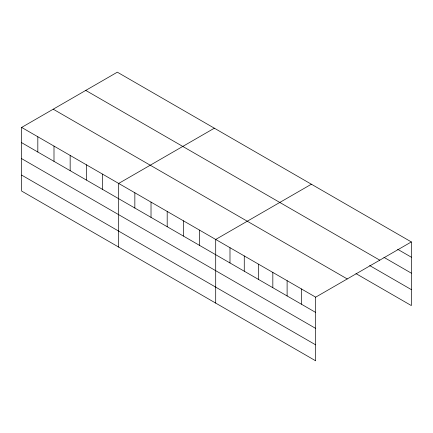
<?xml version="1.0" encoding="UTF-8"?>
<svg xmlns="http://www.w3.org/2000/svg" width="433" height="433" viewBox="0 0 433 433"><rect width="100%" height="100%" fill="white"/><g stroke="black" fill="none" stroke-linecap="round" stroke-linejoin="round"><path stroke-width="0.65" d="M21.65 127.421L315.673 297.173L315.673 360.819L21.65 191.067L21.65 127.421L117.327 72.181L411.35 241.933L411.35 305.579L355.937 273.591M214.351 128.2L118.68 183.44L118.68 247.086M311.381 184.22L215.704 239.454L215.704 303.1M315.673 297.173L411.35 241.933M397.64 249.284L411.35 257.202M383.93 257.337L411.35 273.163M85.75 90.41L379.779 260.163M369.647 265.537L411.35 289.617M53.221 109.192L347.25 278.944M21.65 142.684L315.673 312.437M21.65 158.651L315.673 328.403M21.65 175.1L315.673 344.852M301.395 288.93L301.395 304.193M287.111 280.681L287.111 295.945M272.833 272.438L272.833 287.701M258.55 264.19L258.55 279.458M244.266 255.946L244.266 271.21M229.988 247.703L229.988 262.966M199.537 230.118L199.537 245.387M183.365 220.781L183.365 236.05M167.192 211.445L167.192 226.713M151.02 202.108L151.02 217.377M134.847 192.777L134.847 208.04M102.507 174.104L102.507 189.367M86.335 164.767L86.335 180.031M70.162 155.431L70.162 170.694M53.995 146.094L53.995 161.357M37.823 136.758L37.823 152.021"/></g></svg>
